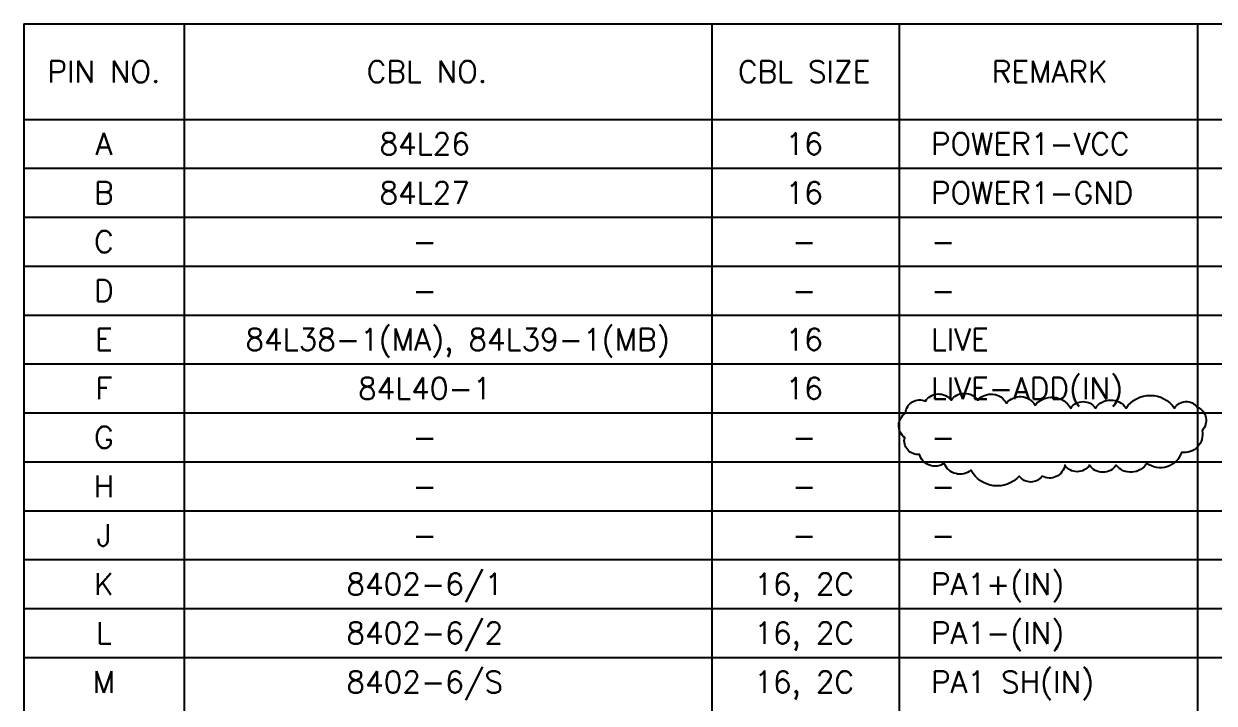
# Model space of a CAD drawing. Extents: x 260 to 819, y -886 to -454.
# Drawn here: x 401.8 to 564.3, y -667.5 to -574.7 of the extents above; entities that cross this region are included whole.
import ezdxf
from ezdxf.enums import TextEntityAlignment as Align

# ---------------------------------------------------------------- set-up
doc = ezdxf.new("R2010")
doc.units = 0
doc.header["$LTSCALE"] = 150
doc.header["$MEASUREMENT"] = 0
doc.layers.get('0').update_dxf_attribs({"color": 6, "linetype": 'CONTINUOUS'})
doc.layers.add('현배선도', color=7, linetype='CONTINUOUS')
doc.styles.get("Standard").update_dxf_attribs({"font": 'romans.shx', "width": 0.8, "bigfont": 'whgtxt.shx'})

msp = doc.modelspace()

# ---------------------------------------------------------------- linework, layer by layer
at = {"color": 0}
for p, q in [((401.83, -574.66), (401.83, -735.04)), ((401.83, -574.66), (423.7, -574.66)), ((423.7, -574.66), (423.7, -735.04)), ((423.7, -574.66), (423.7, -735.04)), ((423.7, -574.66), (521.3, -574.66)), ((495.74, -574.66), (495.74, -735.04)), ((521.3, -574.66), (562, -574.66)), ((521.3, -574.66), (521.3, -735.04)), ((561.71, -574.66), (583.52, -574.66)), ((562, -574.66), (562, -735.04)), ((401.83, -587.72), (423.7, -587.72)), ((423.7, -587.72), (521.3, -587.72)), ((521.3, -587.72), (562, -587.72)), ((561.71, -587.72), (583.52, -587.72)), ((401.83, -594.4), (423.7, -594.4)), ((423.7, -594.4), (521.3, -594.4)), ((521.3, -594.4), (562, -594.4)), ((561.71, -594.4), (584.44, -594.4)), ((401.83, -601.09), (423.7, -601.09)), ((423.7, -601.09), (521.3, -601.09)), ((521.3, -601.09), (562, -601.09)), ((561.71, -601.09), (584.44, -601.09)), ((401.83, -607.77), (423.7, -607.77)), ((423.7, -607.77), (521.3, -607.77)), ((521.3, -607.77), (562, -607.77)), ((561.71, -607.77), (584.44, -607.77)), ((401.83, -614.45), (423.7, -614.45)), ((423.7, -614.45), (521.3, -614.45)), ((521.3, -614.45), (562, -614.45)), ((561.71, -614.45), (584.44, -614.45)), ((401.83, -621.13), (423.7, -621.13)), ((423.7, -621.13), (521.3, -621.13)), ((521.3, -621.13), (562, -621.13)), ((561.71, -621.13), (584.44, -621.13)), ((401.83, -627.82), (424.62, -627.82)), ((423.7, -627.82), (521.3, -627.82)), ((521.3, -627.82), (562, -627.82)), ((561.71, -627.82), (584.44, -627.82)), ((401.83, -634.5), (424.62, -634.5)), ((423.7, -634.5), (521.3, -634.5)), ((521.3, -634.5), (562, -634.5)), ((561.71, -634.5), (583.52, -634.5)), ((401.83, -641.18), (423.7, -641.18)), ((423.7, -641.18), (521.3, -641.18)), ((521.3, -641.18), (562, -641.18)), ((561.71, -641.18), (583.52, -641.18)), ((401.83, -647.86), (423.7, -647.86)), ((423.7, -647.86), (521.3, -647.86)), ((521.3, -647.86), (562, -647.86)), ((561.71, -647.86), (583.52, -647.86)), ((401.83, -654.55), (425.21, -654.55)), ((425.21, -654.55), (521.3, -654.55)), ((521.3, -654.55), (562, -654.55)), ((561.71, -654.55), (583.52, -654.55)), ((401.83, -661.23), (424.78, -661.23)), ((424.78, -661.23), (521.3, -661.23)), ((521.3, -661.23), (562, -661.23)), ((561.71, -661.23), (583.52, -661.23))]:
    msp.add_line(p, q, dxfattribs=at)
at = {"layer": '현배선도', "color": 3}
msp.add_lwpolyline([(540.81, -636.45, -0.520567), (537.7, -636.45, -0.520567), (531.1, -635.64, -0.520567), (527.45, -634.7, -0.520567), (524.08, -633.49, -0.520567), (522.06, -631.2, -0.520567), (522.19, -627.83, -0.520567), (524.89, -626.21, -0.520567), (528.4, -626.08, -0.520567), (532.04, -626.08, -0.520567), (535.95, -626.48, -0.520567), (539.86, -626.75, -0.520567), (544.72, -627.15, -0.520567), (548.09, -627.15, -0.520567), (552.27, -627.15, -0.520567), (558.88, -627.15, -0.520567), (561.98, -627.02, -0.520567), (562.66, -630.25, -0.520567), (559.83, -633.22, -0.520567), (555.11, -634.7, -0.520567), (550.92, -634.97, -0.520567), (547.28, -634.97, -0.520567), (543.91, -634.97, -0.520567)], format="xyb", close=True, dxfattribs=at)

# ---------------------------------------------------------------- texts
at = {"color": 0}
for s, p in [('PIN NO.', (412.77, -581.19)), ('CBL NO.', (456.85, -581.19)), ('CBL SIZE', (508.34, -581.19)), ('REMARK', (541.85, -581.19)), ('A', (412.77, -591.06)), ('84L26', (456.55, -591.06)), ('16', (508.34, -591.06)), ('B', (412.77, -597.75)), ('84L27', (456.55, -597.75)), ('16', (508.34, -597.75)), ('C', (412.77, -604.43)), ('-', (456.55, -604.43)), ('-', (508.34, -604.43)), ('D', (412.77, -611.11)), ('-', (456.55, -611.11)), ('-', (508.34, -611.11)), ('84L38-1(MA), 84L39-1(MB)', (461.04, -617.79)), ('E', (412.77, -617.79)), ('16', (508.34, -617.79)), ('F', (412.77, -624.48)), ('84L40-1', (456.55, -624.48)), ('16', (508.34, -624.48)), ('G', (412.77, -631.16)), ('-', (456.55, -631.16)), ('-', (508.34, -631.16)), ('H', (412.77, -637.84)), ('-', (456.55, -637.84)), ('-', (508.34, -637.84)), ('J', (412.77, -644.52)), ('-', (456.55, -644.52)), ('-', (508.34, -644.52)), ('K', (412.77, -651.21)), ('8402-6/1', (456.55, -651.21)), ('16, 2C', (508.34, -651.21)), ('8402-6/2', (456.55, -657.89)), ('L', (412.77, -657.89)), ('16, 2C', (508.34, -657.89)), ('8402-6/S', (456.55, -664.57)), ('M', (412.77, -664.57)), ('16, 2C', (508.34, -664.57))]:
    msp.add_text(s, height=2.97, dxfattribs=at).set_placement(p, align=Align.MIDDLE_CENTER)
for s, p in [('POWER1-VCC', (525.65, -591.06)), ('POWER1-GND', (525.65, -597.75)), ('-', (525.65, -604.43)), ('-', (525.65, -611.11)), ('LIVE', (525.65, -617.79)), ('LIVE-ADD(IN)', (525.65, -624.48)), ('-', (525.65, -631.16)), ('-', (525.65, -637.84)), ('-', (525.65, -644.52)), ('PA1+(IN)', (525.65, -651.21)), ('PA1-(IN)', (525.65, -657.89)), ('PA1 SH(IN)', (525.65, -664.57))]:
    msp.add_text(s, height=2.97, dxfattribs=at).set_placement(p, align=Align.MIDDLE_LEFT)

doc.saveas('drawing.dxf')
